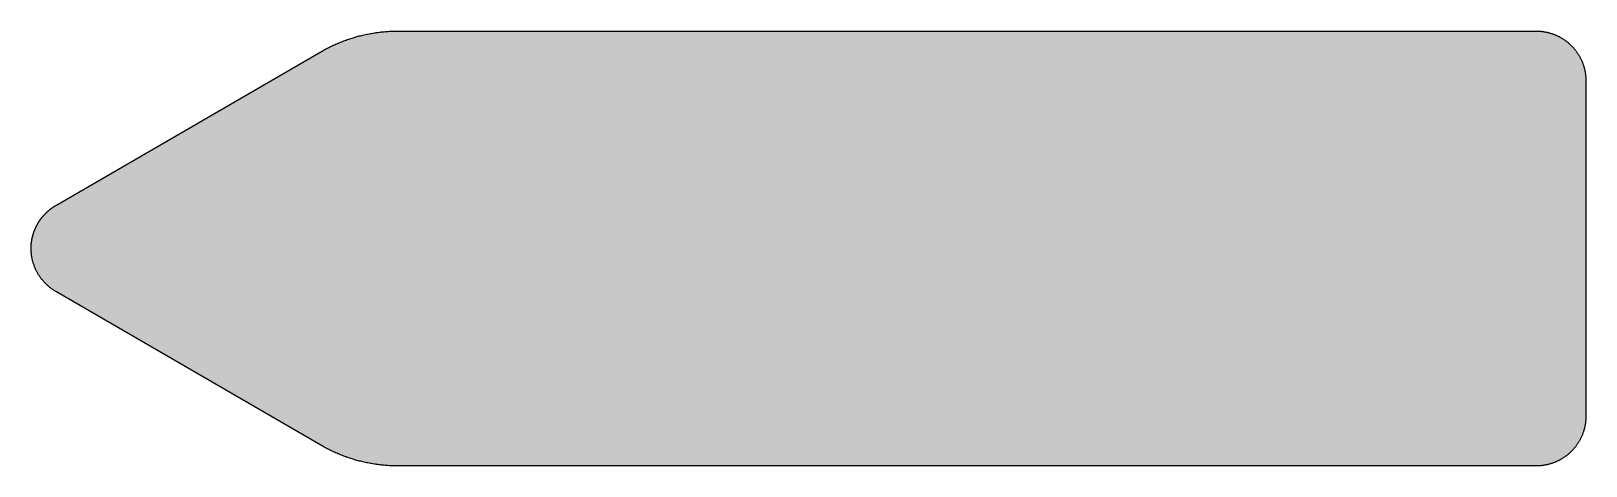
# Model space of a CAD drawing. Header units: millimetres. Extents: x 0 to 441, y 0 to 123.
import ezdxf

# ---------------------------------------------------------------- set-up
doc = ezdxf.new("R2010")
doc.units = ezdxf.units.MM

msp = doc.modelspace()

# ---------------------------------------------------------------- hatches: boundary and pattern name
msp.add_hatch(color=40).paths.add_polyline_path([(426.8611, 123.4722), (427.035, 123.4694), (427.2102, 123.4669), (427.3855, 123.4618), (427.5607, 123.4542), (427.7335, 123.444), (427.9087, 123.4313), (428.0814, 123.4186), (428.2542, 123.4008), (428.4269, 123.383), (428.5996, 123.3627), (428.7723, 123.3399), (428.9425, 123.317), (429.1152, 123.2891), (429.2854, 123.2611), (429.4556, 123.2306), (429.6258, 123.1976), (429.7959, 123.1621), (429.9636, 123.1265), (430.1312, 123.0859), (430.2989, 123.0452), (430.4665, 123.002), (430.6316, 122.9563), (430.7992, 122.9106), (430.9643, 122.8598), (431.1294, 122.809), (431.292, 122.7557), (431.4546, 122.7023), (431.6171, 122.6439), (431.7797, 122.5855), (431.9397, 122.5245), (432.0997, 122.461), (432.2597, 122.3975), (432.4172, 122.3289), (432.5772, 122.2604), (432.7322, 122.1892), (432.8897, 122.1181), (433.0446, 122.0445), (433.1995, 121.9683), (433.3519, 121.8895), (433.5043, 121.8082), (433.6567, 121.727), (433.8066, 121.6431), (433.9565, 121.5568), (434.1038, 121.4679), (434.2511, 121.379), (434.3984, 121.2875), (434.5432, 121.1961), (434.688, 121.0996), (434.8328, 121.0031), (434.975, 120.904), (435.1147, 120.8049), (435.2544, 120.7008), (435.3941, 120.5992), (435.5313, 120.4925), (435.6684, 120.3858), (435.803, 120.2766), (435.9377, 120.1649), (436.0697, 120.0506), (436.2018, 119.9363), (436.3314, 119.8194), (436.4609, 119.7026), (436.5879, 119.5832), (436.7124, 119.4613), (436.8394, 119.3394), (436.9613, 119.2124), (437.0832, 119.0879), (437.2026, 118.9609), (437.3194, 118.8314), (437.4363, 118.7018), (437.5506, 118.5697), (437.6649, 118.4377), (437.7766, 118.303), (437.8858, 118.1684), (437.9925, 118.0313), (438.0992, 117.8941), (438.2008, 117.7544), (438.3049, 117.6147), (438.404, 117.475), (438.5031, 117.3328), (438.5996, 117.188), (438.6961, 117.0432), (438.7875, 116.8984), (438.879, 116.7511), (438.9679, 116.6038), (439.0568, 116.4565), (439.1431, 116.3066), (439.227, 116.1567), (439.3082, 116.0043), (439.3895, 115.8519), (439.4683, 115.6995), (439.5445, 115.5446), (439.6181, 115.3897), (439.6892, 115.2322), (439.7604, 115.0772), (439.8289, 114.9172), (439.8975, 114.7597), (439.961, 114.5997), (440.0245, 114.4397), (440.0855, 114.2797), (440.1439, 114.1171), (440.2023, 113.9546), (440.2557, 113.792), (440.309, 113.6294), (440.3598, 113.4643), (440.4106, 113.2992), (440.4563, 113.1316), (440.502, 112.9665), (440.5452, 112.7989), (440.5859, 112.6312), (440.6265, 112.4636), (440.6621, 112.2959), (440.6976, 112.1258), (440.7306, 111.9556), (440.7611, 111.7854), (440.7891, 111.6152), (440.817, 111.4425), (440.8399, 111.2723), (440.8627, 111.0996), (440.883, 110.9269), (440.9008, 110.7542), (440.9186, 110.5814), (440.9313, 110.4087), (440.944, 110.2335), (440.9542, 110.0607), (440.9618, 109.8855), (440.9669, 109.7102), (440.9694, 109.535), (440.9719, 109.3597), (440.9722, 14.1111), (440.9694, 13.9344), (440.9669, 13.7592), (440.9618, 13.5839), (440.9542, 13.4112), (440.944, 13.2359), (440.9313, 13.0607), (440.9186, 12.888), (440.9008, 12.7152), (440.883, 12.5425), (440.8627, 12.3698), (440.8399, 12.1971), (440.817, 12.0269), (440.7891, 11.8542), (440.7611, 11.684), (440.7306, 11.5138), (440.6976, 11.3436), (440.6621, 11.176), (440.6265, 11.0058), (440.5859, 10.8382), (440.5452, 10.6705), (440.502, 10.5029), (440.4563, 10.3378), (440.4106, 10.1702), (440.3598, 10.0051), (440.309, 9.8425), (440.2557, 9.6774), (440.2023, 9.5148), (440.1439, 9.3523), (440.0855, 9.1897), (440.0245, 9.0297), (439.961, 8.8697), (439.8975, 8.7097), (439.8289, 8.5522), (439.7604, 8.3947), (439.6892, 8.2372), (439.6181, 8.0797), (439.5445, 7.9248), (439.4683, 7.7699), (439.3895, 7.6175), (439.3082, 7.4651), (439.227, 7.3127), (439.1431, 7.1628), (439.0568, 7.0129), (438.9679, 6.8656), (438.879, 6.7183), (438.7875, 6.571), (438.6961, 6.4262), (438.5996, 6.2814), (438.5031, 6.1366), (438.404, 5.9944), (438.3049, 5.8547), (438.2008, 5.715), (438.0992, 5.5753), (437.9925, 5.4381), (437.8858, 5.301), (437.7766, 5.1664), (437.6649, 5.0317), (437.5506, 4.8997), (437.4363, 4.7676), (437.3194, 4.638), (437.2026, 4.511), (437.0832, 4.3815), (436.9613, 4.257), (436.8394, 4.1326), (436.7124, 4.0081), (436.5879, 3.8862), (436.4609, 3.7668), (436.3314, 3.65), (436.2018, 3.5331), (436.0697, 3.4188), (435.9377, 3.3045), (435.803, 3.1953), (435.6684, 3.0861), (435.5313, 2.9769), (435.3941, 2.8727), (435.2544, 2.7686), (435.1147, 2.6645), (434.975, 2.5654), (434.8328, 2.4663), (434.688, 2.3698), (434.5432, 2.2733), (434.3984, 2.1819), (434.2511, 2.0904), (434.1038, 2.0015), (433.9565, 1.9126), (433.8066, 1.8263), (433.6567, 1.7424), (433.5043, 1.6612), (433.3519, 1.5799), (433.1995, 1.5037), (433.0446, 1.4275), (432.8897, 1.3513), (432.7322, 1.2802), (432.5772, 1.209), (432.4172, 1.1405), (432.2597, 1.0719), (432.0997, 1.0084), (431.9397, 0.9449), (431.7797, 0.8839), (431.6171, 0.8255), (431.4546, 0.7671), (431.292, 0.7137), (431.1294, 0.6604), (430.9643, 0.6096), (430.7992, 0.5588), (430.6316, 0.5131), (430.4665, 0.4674), (430.2989, 0.4242), (430.1312, 0.3835), (429.9636, 0.3454), (429.7959, 0.3073), (429.6258, 0.2718), (429.4556, 0.2388), (429.2854, 0.2083), (429.1152, 0.1803), (428.9425, 0.1524), (428.7723, 0.1295), (428.5996, 0.1067), (428.4269, 0.0864), (428.2542, 0.0686), (428.0814, 0.0508), (427.9087, 0.0381), (427.7335, 0.0254), (427.5607, 0.0152), (427.3855, 0.0076), (427.2102, 0.0025), (427.035, 0), (426.8597, 0), (104.0694, 0), (103.7082, 0), (103.3475, 0.0051), (102.9894, 0.0127), (102.6312, 0.0229), (102.2706, 0.0356), (101.9124, 0.0508), (101.5543, 0.0711), (101.1961, 0.094), (100.838, 0.1168), (100.4824, 0.1448), (100.1243, 0.1778), (99.7687, 0.2108), (99.4131, 0.2464), (99.0575, 0.287), (98.7019, 0.3302), (98.3463, 0.3734), (97.9932, 0.4216), (97.6376, 0.475), (97.2845, 0.5283), (96.9315, 0.5842), (96.581, 0.6452), (96.2279, 0.7061), (95.8774, 0.7722), (95.5269, 0.8407), (95.1763, 0.9119), (94.8284, 0.9855), (94.4804, 1.0617), (94.1324, 1.143), (93.7844, 1.2243), (93.4364, 1.3106), (93.091, 1.3995), (92.7456, 1.4884), (92.4027, 1.5824), (92.0598, 1.6789), (91.7169, 1.778), (91.374, 1.8821), (91.0336, 1.9863), (90.6932, 2.093), (90.3529, 2.2047), (90.0151, 2.319), (89.6772, 2.4333), (89.3394, 2.5527), (89.0041, 2.6746), (88.6689, 2.7991), (88.3361, 2.9261), (88.0034, 3.0556), (87.6706, 3.1877), (87.3404, 3.3249), (87.0102, 3.462), (86.68, 3.6043), (86.3524, 3.7465), (86.0273, 3.8938), (85.6996, 4.0411), (85.377, 4.1935), (85.0519, 4.3485), (84.7293, 4.506), (84.4093, 4.666), (84.0892, 4.8285), (83.7717, 4.9936), (83.4542, 5.1613), (83.1367, 5.3315), (82.8218, 5.5042), (82.5094, 5.682), (82.1969, 5.8598), (7.0556, 49.5155), (6.8504, 49.6341), (6.6497, 49.7561), (6.4516, 49.8831), (6.256, 50.0126), (6.063, 50.1421), (5.8725, 50.2793), (5.6845, 50.4165), (5.4966, 50.5562), (5.3137, 50.6984), (5.1333, 50.8457), (4.9581, 50.9956), (4.7828, 51.1454), (4.6101, 51.3004), (4.4399, 51.4579), (4.2748, 51.6153), (4.1097, 51.7779), (3.9497, 51.943), (3.7922, 52.1106), (3.6347, 52.2783), (3.4823, 52.451), (3.335, 52.6237), (3.1877, 52.8015), (3.0429, 52.9793), (2.9032, 53.1597), (2.7661, 53.3425), (2.6314, 53.528), (2.4994, 53.7134), (2.3724, 53.9039), (2.2454, 54.0944), (2.1234, 54.2874), (2.0041, 54.483), (1.8898, 54.6786), (1.778, 54.8792), (1.6662, 55.0799), (1.5621, 55.2806), (1.458, 55.4863), (1.3589, 55.6895), (1.2624, 55.8978), (1.1684, 56.1061), (1.0795, 56.3169), (0.9931, 56.5302), (0.9119, 56.7436), (0.8306, 56.957), (0.7569, 57.1754), (0.6833, 57.3913), (0.6147, 57.6123), (0.5486, 57.8307), (0.4877, 58.0542), (0.4293, 58.2752), (0.3734, 58.4987), (0.3226, 58.7248), (0.2769, 58.9509), (0.2311, 59.1795), (0.193, 59.4055), (0.1549, 59.6367), (0.1219, 59.8653), (0.094, 60.0964), (0.0686, 60.3275), (0.0483, 60.5612), (0.0305, 60.7949), (0.0152, 61.0286), (0.0076, 61.2623), (0, 61.4985), (0, 61.7347), (0, 61.8515), (0, 61.9658), (0.0025, 62.0827), (0.0076, 62.1995), (0.0102, 62.3138), (0.0152, 62.4307), (0.0229, 62.545), (0.0279, 62.6618), (0.0381, 62.7761), (0.0457, 62.8929), (0.0559, 63.0072), (0.066, 63.1215), (0.0787, 63.2358), (0.0914, 63.3527), (0.1041, 63.467), (0.1194, 63.5813), (0.1346, 63.6956), (0.1524, 63.8099), (0.1702, 63.9242), (0.188, 64.0359), (0.2057, 64.1502), (0.2261, 64.2645), (0.2489, 64.3763), (0.2692, 64.4906), (0.2921, 64.6024), (0.3175, 64.7167), (0.3429, 64.8284), (0.3683, 64.9402), (0.3937, 65.0519), (0.4216, 65.1637), (0.4496, 65.2755), (0.4801, 65.3872), (0.5105, 65.499), (0.541, 65.6082), (0.574, 65.72), (0.6071, 65.8292), (0.6401, 65.9409), (0.6756, 66.0502), (0.7112, 66.1594), (0.7468, 66.2686), (0.7849, 66.3778), (0.823, 66.487), (0.8611, 66.5937), (0.9017, 66.7029), (0.9423, 66.8096), (0.9855, 66.9163), (1.0287, 67.0255), (1.0719, 67.1322), (1.1151, 67.2389), (1.1608, 67.343), (1.2065, 67.4497), (1.2548, 67.5538), (1.303, 67.6605), (1.3513, 67.7647), (1.4021, 67.8688), (1.4529, 67.9729), (1.5037, 68.0771), (1.557, 68.1787), (1.6104, 68.2828), (1.6637, 68.3844), (1.7196, 68.486), (1.7755, 68.5876), (1.8313, 68.6892), (1.8898, 68.7908), (1.9482, 68.8899), (2.0066, 68.9915), (2.0676, 69.0905), (2.1285, 69.1896), (2.1895, 69.2861), (2.253, 69.3852), (2.3139, 69.4817), (2.38, 69.5782), (2.4435, 69.6722), (2.5095, 69.7687), (2.5756, 69.8627), (2.6416, 69.9567), (2.7102, 70.0507), (2.7788, 70.1446), (2.8473, 70.2361), (2.9185, 70.3275), (2.987, 70.419), (3.0582, 70.5104), (3.1318, 70.5993), (3.2029, 70.6907), (3.2766, 70.7771), (3.3528, 70.866), (3.4265, 70.9549), (3.5027, 71.0413), (3.5789, 71.1276), (3.6551, 71.214), (3.7338, 71.2978), (3.8125, 71.3816), (3.8913, 71.4654), (3.97, 71.5493), (4.0513, 71.6305), (4.1326, 71.7118), (4.2139, 71.7931), (4.2951, 71.8744), (4.379, 71.9531), (4.4628, 72.0319), (4.5466, 72.1106), (4.633, 72.1893), (4.7168, 72.2655), (4.8031, 72.3417), (4.8895, 72.4179), (4.9784, 72.4941), (5.0673, 72.5678), (5.1562, 72.6415), (5.2451, 72.7126), (5.334, 72.7862), (5.4254, 72.8574), (5.5169, 72.9285), (5.6083, 72.9971), (5.6998, 73.0656), (5.7937, 73.1342), (5.8877, 73.2028), (5.9817, 73.2688), (6.0757, 73.3349), (6.1722, 73.4009), (6.2662, 73.467), (6.3627, 73.5305), (6.4618, 73.594), (6.5583, 73.6549), (6.6573, 73.7159), (6.7539, 73.7768), (6.8555, 73.8378), (6.9545, 73.8962), (7.0536, 73.9546), (82.1972, 117.6115), (82.5094, 117.79), (82.8218, 117.9652), (83.1367, 118.1379), (83.4542, 118.3081), (83.7717, 118.4758), (84.0892, 118.6409), (84.4093, 118.8034), (84.7293, 118.9634), (85.0519, 119.1209), (85.377, 119.2759), (85.6996, 119.4283), (86.0273, 119.5756), (86.3524, 119.7229), (86.68, 119.8677), (87.0102, 120.0074), (87.3404, 120.1445), (87.6706, 120.2817), (88.0034, 120.4138), (88.3361, 120.5433), (88.6689, 120.6703), (89.0041, 120.7948), (89.3394, 120.9167), (89.6772, 121.0361), (90.0151, 121.1529), (90.3529, 121.2647), (90.6932, 121.3764), (91.0336, 121.4831), (91.374, 121.5873), (91.7169, 121.6914), (92.0598, 121.7905), (92.4027, 121.887), (92.7456, 121.981), (93.091, 122.0724), (93.4364, 122.1588), (93.7844, 122.2451), (94.1324, 122.3264), (94.4804, 122.4077), (94.8284, 122.4839), (95.1763, 122.5575), (95.5269, 122.6287), (95.8774, 122.6972), (96.2279, 122.7633), (96.581, 122.8242), (96.9315, 122.8852), (97.2845, 122.9411), (97.6376, 122.997), (97.9932, 123.0478), (98.3463, 123.096), (98.7019, 123.1392), (99.0575, 123.1824), (99.4131, 123.223), (99.7687, 123.2586), (100.1243, 123.2916), (100.4824, 123.3246), (100.838, 123.3526), (101.1961, 123.3754), (101.5543, 123.3983), (101.9124, 123.4186), (102.2706, 123.4338), (102.6312, 123.4465), (102.9894, 123.4567), (103.3475, 123.4643), (103.7082, 123.4694), (104.0689, 123.4719)])
h = msp.add_hatch(color=59)
h.paths.add_polyline_path([(426.8611, 119.9444), (427.134, 119.9388), (427.4033, 119.9286), (427.675, 119.9134), (427.9417, 119.888), (428.2084, 119.8575), (428.4726, 119.822), (428.7342, 119.7788), (428.9933, 119.728), (429.2498, 119.6721), (429.5038, 119.6111), (429.7578, 119.5426), (430.0068, 119.4664), (430.2557, 119.3876), (430.4995, 119.3013), (430.7408, 119.2098), (430.9796, 119.1108), (431.2158, 119.0092), (431.4495, 118.8999), (431.6781, 118.7856), (431.9041, 118.6663), (432.1277, 118.5418), (432.3486, 118.4123), (432.5645, 118.2751), (432.7779, 118.1354), (432.9862, 117.9906), (433.1919, 117.8408), (433.3951, 117.6858), (433.5932, 117.5258), (433.7863, 117.3632), (433.9768, 117.1931), (434.1622, 117.0203), (434.3425, 116.8425), (434.5203, 116.6622), (434.6931, 116.4768), (434.8632, 116.2863), (435.0258, 116.0932), (435.1858, 115.8951), (435.3408, 115.6919), (435.4906, 115.4862), (435.6354, 115.2779), (435.7751, 115.0645), (435.9123, 114.8486), (436.0418, 114.6277), (436.1663, 114.4041), (436.2856, 114.1781), (436.3999, 113.9495), (436.5092, 113.7158), (436.6108, 113.4796), (436.7098, 113.2408), (436.8013, 112.9995), (436.8876, 112.7557), (436.9664, 112.5068), (437.0426, 112.2578), (437.1111, 112.0038), (437.1721, 111.7498), (437.228, 111.4933), (437.2788, 111.2342), (437.322, 110.9726), (437.3575, 110.7084), (437.388, 110.4417), (437.4134, 110.175), (437.4286, 109.9033), (437.4388, 109.634), (437.4439, 109.3597), (437.4444, 14.1111), (437.4388, 13.8379), (437.4286, 13.5661), (437.4134, 13.2944), (437.388, 13.0277), (437.3575, 12.761), (437.322, 12.4968), (437.2788, 12.2352), (437.228, 11.9761), (437.1721, 11.7196), (437.1111, 11.4656), (437.0426, 11.2116), (436.9664, 10.9626), (436.8876, 10.7163), (436.8013, 10.4699), (436.7098, 10.2286), (436.6108, 9.9898), (436.5092, 9.7536), (436.3999, 9.5225), (436.2856, 9.2913), (436.1663, 9.0653), (436.0418, 8.8417), (435.9123, 8.6208), (435.7751, 8.4049), (435.6354, 8.1915), (435.4906, 7.9832), (435.3408, 7.7775), (435.1858, 7.5768), (435.0258, 7.3787), (434.8632, 7.1831), (434.6931, 6.9926), (434.5203, 6.8072), (434.3425, 6.6269), (434.1622, 6.4491), (433.9768, 6.2763), (433.7863, 6.1062), (433.5932, 5.9436), (433.3951, 5.7836), (433.1919, 5.6286), (432.9862, 5.4788), (432.7779, 5.334), (432.5645, 5.1943), (432.3486, 5.0597), (432.1277, 4.9276), (431.9041, 4.8031), (431.6781, 4.6838), (431.4495, 4.5695), (431.2158, 4.4602), (430.9796, 4.3586), (430.7408, 4.2596), (430.4995, 4.1681), (430.2557, 4.0818), (430.0068, 4.003), (429.7578, 3.9268), (429.5038, 3.8608), (429.2498, 3.7973), (428.9933, 3.7414), (428.7342, 3.6906), (428.4726, 3.6474), (428.2084, 3.6119), (427.9417, 3.5814), (427.675, 3.5585), (427.4033, 3.5408), (427.134, 3.5306), (426.8597, 3.5255), (104.0694, 3.5278), (103.7361, 3.5281), (103.4059, 3.5331), (103.0757, 3.5382), (102.7455, 3.5484), (102.4153, 3.5611), (102.0877, 3.5763), (101.7575, 3.5941), (101.4273, 3.6144), (101.0996, 3.6373), (100.7694, 3.6627), (100.4418, 3.6906), (100.1141, 3.7211), (99.7864, 3.7541), (99.4613, 3.7922), (99.1337, 3.8303), (98.8085, 3.871), (98.4809, 3.9167), (98.1558, 3.9624), (97.8306, 4.0132), (97.5081, 4.064), (97.1829, 4.1199), (96.8604, 4.1783), (96.5378, 4.2367), (96.2152, 4.3002), (95.8926, 4.3663), (95.5726, 4.4348), (95.2525, 4.5034), (94.9325, 4.5771), (94.6125, 4.6533), (94.295, 4.732), (93.9775, 4.8133), (93.66, 4.8971), (93.3425, 4.9835), (93.0275, 5.0724), (92.7125, 5.1638), (92.3976, 5.2578), (92.0826, 5.3543), (91.7702, 5.4534), (91.4578, 5.555), (91.1479, 5.6591), (90.8355, 5.7658), (90.5281, 5.875), (90.2183, 5.9868), (89.9109, 6.1011), (89.6036, 6.2179), (89.2962, 6.3373), (88.9914, 6.4592), (88.6866, 6.5837), (88.3844, 6.7107), (88.0821, 6.8402), (87.7799, 6.9723), (87.4801, 7.1069), (87.1804, 7.2441), (86.8832, 7.3838), (86.5861, 7.526), (86.2889, 7.6683), (85.9942, 7.8156), (85.6996, 7.9654), (85.4075, 8.1178), (85.1154, 8.2728), (84.8258, 8.4303), (84.5363, 8.5877), (84.2467, 8.7503), (83.9597, 8.9154), (8.8194, 52.5709), (8.6665, 52.6593), (8.5141, 52.7507), (8.3668, 52.8447), (8.2194, 52.9438), (8.0747, 53.0403), (7.9299, 53.1419), (7.7902, 53.246), (7.6505, 53.3502), (7.5133, 53.4594), (7.3787, 53.5686), (7.2441, 53.6804), (7.1145, 53.7947), (6.985, 53.909), (6.858, 54.0258), (6.7335, 54.1452), (6.6091, 54.2671), (6.4897, 54.3916), (6.3703, 54.516), (6.2535, 54.643), (6.1392, 54.7726), (6.0274, 54.9021), (5.9182, 55.0342), (5.8115, 55.1688), (5.7048, 55.3034), (5.6007, 55.4406), (5.5016, 55.5803), (5.4026, 55.72), (5.3061, 55.8622), (5.2121, 56.0045), (5.1206, 56.1492), (5.0317, 56.2966), (4.9454, 56.4439), (4.859, 56.5912), (4.7777, 56.7436), (4.699, 56.8935), (4.6203, 57.0484), (4.5466, 57.2008), (4.4755, 57.3583), (4.4044, 57.5132), (4.3383, 57.6707), (4.2723, 57.8307), (4.2113, 57.9907), (4.1504, 58.1533), (4.0945, 58.3133), (4.0411, 58.4784), (3.9878, 58.641), (3.9395, 58.8061), (3.8938, 58.9737), (3.8481, 59.1414), (3.8075, 59.309), (3.7694, 59.4766), (3.7338, 59.6468), (3.7008, 59.817), (3.6703, 59.9872), (3.6449, 60.1599), (3.6195, 60.3326), (3.5992, 60.5053), (3.5789, 60.6806), (3.5636, 60.8533), (3.5509, 61.0286), (3.5408, 61.2064), (3.5331, 61.3816), (3.5281, 61.5569), (3.5255, 61.7347), (3.5281, 61.9125), (3.5331, 62.0878), (3.5408, 62.2656), (3.5509, 62.4408), (3.5636, 62.6161), (3.5789, 62.7888), (3.5992, 62.9641), (3.6195, 63.1368), (3.6449, 63.3095), (3.6703, 63.4822), (3.7008, 63.6524), (3.7338, 63.8226), (3.7694, 63.9928), (3.8075, 64.1604), (3.8481, 64.328), (3.8938, 64.4957), (3.9395, 64.6633), (3.9878, 64.8284), (4.0411, 64.991), (4.0945, 65.1561), (4.1504, 65.3186), (4.2113, 65.4787), (4.2723, 65.6387), (4.3383, 65.7987), (4.4044, 65.9562), (4.4755, 66.1137), (4.5466, 66.2686), (4.6203, 66.4235), (4.699, 66.5759), (4.7777, 66.7283), (4.859, 66.8782), (4.9454, 67.0255), (5.0317, 67.1754), (5.1206, 67.3202), (5.2121, 67.4649), (5.3061, 67.6097), (5.4026, 67.7494), (5.5016, 67.8917), (5.6007, 68.0288), (5.7048, 68.166), (5.8115, 68.3006), (5.9182, 68.4352), (6.0274, 68.5673), (6.1392, 68.6994), (6.2535, 68.8264), (6.3703, 68.9534), (6.4897, 69.0778), (6.6091, 69.2023), (6.7335, 69.3242), (6.858, 69.4436), (6.985, 69.5604), (7.1145, 69.6773), (7.2441, 69.789), (7.3787, 69.9008), (7.5133, 70.01), (7.6505, 70.1192), (7.7902, 70.2234), (7.9299, 70.3275), (8.0747, 70.4291), (8.2194, 70.5282), (8.3668, 70.6247), (8.5141, 70.7187), (8.6665, 70.8101), (8.8189, 70.899), (83.9611, 114.5565), (84.2467, 114.7191), (84.5363, 114.8817), (84.8258, 115.0417), (85.1154, 115.1966), (85.4075, 115.3516), (85.6996, 115.504), (85.9942, 115.6538), (86.2889, 115.8011), (86.5861, 115.9459), (86.8832, 116.0856), (87.1804, 116.2253), (87.4801, 116.3625), (87.7799, 116.4971), (88.0821, 116.6292), (88.3844, 116.7587), (88.6866, 116.8857), (88.9914, 117.0102), (89.2962, 117.1321), (89.6036, 117.2515), (89.9109, 117.3683), (90.2183, 117.4826), (90.5281, 117.5944), (90.8355, 117.7036), (91.1479, 117.8103), (91.4578, 117.9144), (91.7702, 118.016), (92.0826, 118.1151), (92.3976, 118.2116), (92.7125, 118.3056), (93.0275, 118.397), (93.3425, 118.4859), (93.66, 118.5723), (93.9775, 118.6561), (94.295, 118.7374), (94.6125, 118.8161), (94.9325, 118.8923), (95.2525, 118.966), (95.5726, 119.0346), (95.8926, 119.1031), (96.2152, 119.1692), (96.5378, 119.2327), (96.8604, 119.2911), (97.1829, 119.3495), (97.5081, 119.4054), (97.8306, 119.4562), (98.1558, 119.507), (98.4809, 119.5527), (98.8085, 119.5984), (99.1337, 119.6391), (99.4613, 119.6772), (99.7864, 119.7153), (100.1141, 119.7483), (100.4418, 119.7788), (100.7694, 119.8067), (101.0996, 119.8347), (101.4273, 119.8575), (101.7575, 119.8778), (102.0877, 119.8931), (102.4153, 119.9083), (102.7455, 119.921), (103.0757, 119.9312), (103.4059, 119.9388), (103.7361, 119.9413), (104.0689, 119.9439)])
h.paths.add_polyline_path([(426.8611, 114.6528), (426.9969, 114.6505), (427.1315, 114.6454), (427.2661, 114.6353), (427.4007, 114.6251), (427.5328, 114.6099), (427.6649, 114.5896), (427.797, 114.5692), (427.9265, 114.5438), (428.056, 114.5159), (428.183, 114.4854), (428.3075, 114.4499), (428.4345, 114.4143), (428.5564, 114.3737), (428.6783, 114.3305), (428.8003, 114.2848), (428.9196, 114.2365), (429.0365, 114.1832), (429.1533, 114.1298), (429.2702, 114.0714), (429.3819, 114.013), (429.4937, 113.9495), (429.6029, 113.886), (429.7121, 113.8174), (429.8188, 113.7488), (429.9229, 113.6752), (430.0271, 113.6015), (430.1261, 113.5228), (430.2252, 113.444), (430.3217, 113.3602), (430.4182, 113.2764), (430.5097, 113.19), (430.6011, 113.1011), (430.69, 113.0097), (430.7764, 112.9182), (430.8602, 112.8217), (430.944, 112.7252), (431.0228, 112.6261), (431.1015, 112.5271), (431.1752, 112.4229), (431.2488, 112.3188), (431.3174, 112.2121), (431.386, 112.1029), (431.4495, 111.9937), (431.513, 111.8819), (431.5714, 111.7702), (431.6298, 111.6533), (431.6832, 111.5365), (431.7365, 111.4196), (431.7848, 111.3003), (431.8305, 111.1783), (431.8737, 111.0564), (431.9143, 110.9345), (431.9499, 110.8075), (431.9854, 110.683), (432.0159, 110.556), (432.0438, 110.4265), (432.0692, 110.297), (432.0896, 110.1649), (432.1099, 110.0328), (432.1251, 109.9007), (432.1353, 109.7661), (432.1454, 109.6315), (432.1505, 109.4969), (432.1505, 109.3597), (432.1528, 14.1111), (432.1505, 13.9725), (432.1454, 13.8379), (432.1353, 13.7033), (432.1251, 13.5687), (432.1099, 13.4366), (432.0896, 13.3045), (432.0692, 13.1724), (432.0438, 13.0429), (432.0159, 12.9159), (431.9854, 12.7864), (431.9499, 12.6619), (431.9143, 12.5349), (431.8737, 12.413), (431.8305, 12.2911), (431.7848, 12.1691), (431.7365, 12.0498), (431.6832, 11.9329), (431.6298, 11.8161), (431.5714, 11.7018), (431.513, 11.5875), (431.4495, 11.4757), (431.386, 11.3665), (431.3174, 11.2573), (431.2488, 11.1506), (431.1752, 11.0465), (431.1015, 10.9449), (431.0228, 10.8433), (430.944, 10.7442), (430.8602, 10.6477), (430.7764, 10.5512), (430.69, 10.4597), (430.6011, 10.3683), (430.5097, 10.2794), (430.4182, 10.193), (430.3217, 10.1092), (430.2252, 10.0254), (430.1261, 9.9466), (430.0271, 9.8704), (429.9229, 9.7942), (429.8188, 9.7206), (429.7121, 9.652), (429.6029, 9.5834), (429.4937, 9.5199), (429.3819, 9.4564), (429.2702, 9.398), (429.1533, 9.3396), (429.0365, 9.2862), (428.9196, 9.2329), (428.8003, 9.1846), (428.6783, 9.1389), (428.5564, 9.0957), (428.4345, 9.0551), (428.3075, 9.0195), (428.183, 8.984), (428.056, 8.9535), (427.9265, 8.9256), (427.797, 8.9002), (427.6649, 8.8798), (427.5328, 8.8595), (427.4007, 8.8443), (427.2661, 8.8341), (427.1315, 8.824), (426.9969, 8.8189), (426.8597, 8.8189), (104.0694, 8.8194), (103.7819, 8.8189), (103.4948, 8.824), (103.2078, 8.829), (102.9208, 8.8367), (102.6338, 8.8468), (102.3468, 8.8595), (102.0623, 8.8748), (101.7753, 8.8925), (101.4908, 8.9129), (101.2038, 8.9357), (100.9193, 8.9611), (100.6348, 8.9865), (100.3503, 9.017), (100.0658, 9.0475), (99.7839, 9.083), (99.4994, 9.1186), (99.2175, 9.1567), (98.9355, 9.1973), (98.6536, 9.2405), (98.3717, 9.2862), (98.0897, 9.3345), (97.8078, 9.3828), (97.5284, 9.4361), (97.249, 9.4894), (96.9696, 9.5479), (96.6902, 9.6063), (96.4133, 9.6672), (96.1339, 9.7307), (95.8571, 9.7968), (95.5802, 9.8654), (95.3033, 9.9365), (95.029, 10.0076), (94.7547, 10.0838), (94.4804, 10.16), (94.2061, 10.2387), (93.9343, 10.32), (93.66, 10.4038), (93.3882, 10.4902), (93.1189, 10.5791), (92.8472, 10.6705), (92.5779, 10.762), (92.3087, 10.8585), (92.042, 10.955), (91.7727, 11.0541), (91.506, 11.1557), (91.2419, 11.2598), (90.9752, 11.364), (90.711, 11.4732), (90.4494, 11.5824), (90.1852, 11.6967), (89.9236, 11.811), (89.6645, 11.9278), (89.4029, 12.0472), (89.1438, 12.1666), (88.8873, 12.2911), (88.6282, 12.4155), (88.3717, 12.5451), (88.1177, 12.6746), (87.8637, 12.8067), (87.6097, 12.9413), (87.3582, 13.0759), (87.1068, 13.2156), (86.8553, 13.3553), (86.6064, 13.4976), (11.4653, 57.1528), (11.3868, 57.1957), (11.3132, 57.2414), (11.237, 57.2897), (11.1633, 57.338), (11.0922, 57.3862), (11.0211, 57.437), (10.9499, 57.4904), (10.8814, 57.5412), (10.8128, 57.597), (10.7442, 57.6504), (10.6782, 57.7063), (10.6121, 57.7647), (10.5461, 57.8206), (10.4826, 57.879), (10.4216, 57.9399), (10.3607, 58.0009), (10.2997, 58.0619), (10.2413, 58.1254), (10.1829, 58.1889), (10.1244, 58.2524), (10.0686, 58.3184), (10.0127, 58.3844), (9.9593, 58.4505), (9.9085, 58.5191), (9.8552, 58.5876), (9.8044, 58.6562), (9.7561, 58.7273), (9.7079, 58.7985), (9.6622, 58.8696), (9.6139, 58.9407), (9.5707, 59.0144), (9.5275, 59.088), (9.4844, 59.1642), (9.4437, 59.2379), (9.4031, 59.3141), (9.365, 59.3903), (9.3294, 59.469), (9.2913, 59.5452), (9.2583, 59.624), (9.2227, 59.7027), (9.1923, 59.7814), (9.1592, 59.8627), (9.1313, 59.944), (9.1008, 60.0253), (9.0754, 60.1066), (9.05, 60.1878), (9.0246, 60.2717), (9.0018, 60.3529), (8.9789, 60.4368), (8.9586, 60.5206), (8.9408, 60.6069), (8.923, 60.6908), (8.9052, 60.7771), (8.89, 60.8609), (8.8773, 60.9473), (8.8646, 61.0337), (8.8544, 61.12), (8.8443, 61.2064), (8.8367, 61.2953), (8.829, 61.3816), (8.824, 61.4705), (8.8214, 61.5569), (8.8189, 61.6458), (8.8189, 61.7347), (8.8189, 61.8236), (8.8214, 61.9125), (8.824, 61.9989), (8.829, 62.0878), (8.8367, 62.1741), (8.8443, 62.263), (8.8544, 62.3494), (8.8646, 62.4357), (8.8773, 62.5221), (8.89, 62.6085), (8.9052, 62.6948), (8.923, 62.7786), (8.9408, 62.8625), (8.9586, 62.9488), (8.9789, 63.0326), (9.0018, 63.1165), (9.0246, 63.1977), (9.05, 63.2816), (9.0754, 63.3628), (9.1008, 63.4441), (9.1313, 63.5254), (9.1592, 63.6067), (9.1923, 63.688), (9.2227, 63.7667), (9.2583, 63.8454), (9.2913, 63.9242), (9.3294, 64.0004), (9.365, 64.0791), (9.4031, 64.1553), (9.4437, 64.2315), (9.4844, 64.3052), (9.5275, 64.3814), (9.5707, 64.455), (9.6139, 64.5287), (9.6622, 64.5998), (9.7079, 64.6709), (9.7561, 64.7421), (9.8044, 64.8132), (9.8552, 64.8818), (9.9085, 64.9503), (9.9593, 65.0189), (10.0127, 65.085), (10.0686, 65.151), (10.1244, 65.217), (10.1829, 65.2805), (10.2413, 65.344), (10.2997, 65.4075), (10.3607, 65.4685), (10.4216, 65.5295), (10.4826, 65.5904), (10.5461, 65.6488), (10.6121, 65.7073), (10.6782, 65.7631), (10.7442, 65.819), (10.8128, 65.8724), (10.8814, 65.9282), (10.9499, 65.979), (11.0211, 66.0324), (11.0922, 66.0832), (11.1633, 66.1314), (11.237, 66.1797), (11.3132, 66.228), (11.3868, 66.2737), (11.463, 66.3194), (86.6069, 109.9728), (86.8553, 110.1141), (87.1068, 110.2538), (87.3582, 110.3935), (87.6097, 110.5306), (87.8637, 110.6627), (88.1177, 110.7948), (88.3717, 110.9243), (88.6282, 111.0539), (88.8873, 111.1783), (89.1438, 111.3028), (89.4029, 111.4222), (89.6645, 111.5416), (89.9236, 111.6584), (90.1852, 111.7727), (90.4494, 111.887), (90.711, 111.9962), (90.9752, 112.1054), (91.2419, 112.2096), (91.506, 112.3137), (91.7727, 112.4153), (92.042, 112.5144), (92.3087, 112.6134), (92.5779, 112.7074), (92.8472, 112.7989), (93.1189, 112.8903), (93.3882, 112.9792), (93.66, 113.0656), (93.9343, 113.1494), (94.2061, 113.2307), (94.4804, 113.3094), (94.7547, 113.3856), (95.029, 113.4618), (95.3033, 113.5329), (95.5802, 113.604), (95.8571, 113.6726), (96.1339, 113.7387), (96.4133, 113.8022), (96.6902, 113.8631), (96.9696, 113.9215), (97.249, 113.98), (97.5284, 114.0333), (97.8078, 114.0866), (98.0897, 114.1349), (98.3717, 114.1832), (98.6536, 114.2289), (98.9355, 114.2721), (99.2175, 114.3127), (99.4994, 114.3508), (99.7839, 114.3889), (100.0658, 114.4219), (100.3503, 114.4524), (100.6348, 114.4829), (100.9193, 114.5083), (101.2038, 114.5337), (101.4908, 114.5565), (101.7753, 114.5769), (102.0623, 114.5946), (102.3468, 114.6099), (102.6338, 114.6226), (102.9208, 114.6327), (103.2078, 114.6404), (103.4948, 114.648), (103.7819, 114.6505), (104.0689, 114.6505)], flags=16)

# ---------------------------------------------------------------- linework, layer by layer
at = {"color": 40}
msp.add_lwpolyline([(426.8611, 123.4722), (427.035, 123.4694), (427.2102, 123.4669), (427.3855, 123.4618), (427.5607, 123.4542), (427.7335, 123.444), (427.9087, 123.4313), (428.0814, 123.4186), (428.2542, 123.4008), (428.4269, 123.383), (428.5996, 123.3627), (428.7723, 123.3399), (428.9425, 123.317), (429.1152, 123.2891), (429.2854, 123.2611), (429.4556, 123.2306), (429.6258, 123.1976), (429.7959, 123.1621), (429.9636, 123.1265), (430.1312, 123.0859), (430.2989, 123.0452), (430.4665, 123.002), (430.6316, 122.9563), (430.7992, 122.9106), (430.9643, 122.8598), (431.1294, 122.809), (431.292, 122.7557), (431.4546, 122.7023), (431.6171, 122.6439), (431.7797, 122.5855), (431.9397, 122.5245), (432.0997, 122.461), (432.2597, 122.3975), (432.4172, 122.3289), (432.5772, 122.2604), (432.7322, 122.1892), (432.8897, 122.1181), (433.0446, 122.0445), (433.1995, 121.9683), (433.3519, 121.8895), (433.5043, 121.8082), (433.6567, 121.727), (433.8066, 121.6431), (433.9565, 121.5568), (434.1038, 121.4679), (434.2511, 121.379), (434.3984, 121.2875), (434.5432, 121.1961), (434.688, 121.0996), (434.8328, 121.0031), (434.975, 120.904), (435.1147, 120.8049), (435.2544, 120.7008), (435.3941, 120.5992), (435.5313, 120.4925), (435.6684, 120.3858), (435.803, 120.2766), (435.9377, 120.1649), (436.0697, 120.0506), (436.2018, 119.9363), (436.3314, 119.8194), (436.4609, 119.7026), (436.5879, 119.5832), (436.7124, 119.4613), (436.8394, 119.3394), (436.9613, 119.2124), (437.0832, 119.0879), (437.2026, 118.9609), (437.3194, 118.8314), (437.4363, 118.7018), (437.5506, 118.5697), (437.6649, 118.4377), (437.7766, 118.303), (437.8858, 118.1684), (437.9925, 118.0313), (438.0992, 117.8941), (438.2008, 117.7544), (438.3049, 117.6147), (438.404, 117.475), (438.5031, 117.3328), (438.5996, 117.188), (438.6961, 117.0432), (438.7875, 116.8984), (438.879, 116.7511), (438.9679, 116.6038), (439.0568, 116.4565), (439.1431, 116.3066), (439.227, 116.1567), (439.3082, 116.0043), (439.3895, 115.8519), (439.4683, 115.6995), (439.5445, 115.5446), (439.6181, 115.3897), (439.6892, 115.2322), (439.7604, 115.0772), (439.8289, 114.9172), (439.8975, 114.7597), (439.961, 114.5997), (440.0245, 114.4397), (440.0855, 114.2797), (440.1439, 114.1171), (440.2023, 113.9546), (440.2557, 113.792), (440.309, 113.6294), (440.3598, 113.4643), (440.4106, 113.2992), (440.4563, 113.1316), (440.502, 112.9665), (440.5452, 112.7989), (440.5859, 112.6312), (440.6265, 112.4636), (440.6621, 112.2959), (440.6976, 112.1258), (440.7306, 111.9556), (440.7611, 111.7854), (440.7891, 111.6152), (440.817, 111.4425), (440.8399, 111.2723), (440.8627, 111.0996), (440.883, 110.9269), (440.9008, 110.7542), (440.9186, 110.5814), (440.9313, 110.4087), (440.944, 110.2335), (440.9542, 110.0607), (440.9618, 109.8855), (440.9669, 109.7102), (440.9694, 109.535), (440.9719, 109.3597), (440.9722, 14.1111), (440.9694, 13.9344), (440.9669, 13.7592), (440.9618, 13.5839), (440.9542, 13.4112), (440.944, 13.2359), (440.9313, 13.0607), (440.9186, 12.888), (440.9008, 12.7152), (440.883, 12.5425), (440.8627, 12.3698), (440.8399, 12.1971), (440.817, 12.0269), (440.7891, 11.8542), (440.7611, 11.684), (440.7306, 11.5138), (440.6976, 11.3436), (440.6621, 11.176), (440.6265, 11.0058), (440.5859, 10.8382), (440.5452, 10.6705), (440.502, 10.5029), (440.4563, 10.3378), (440.4106, 10.1702), (440.3598, 10.0051), (440.309, 9.8425), (440.2557, 9.6774), (440.2023, 9.5148), (440.1439, 9.3523), (440.0855, 9.1897), (440.0245, 9.0297), (439.961, 8.8697), (439.8975, 8.7097), (439.8289, 8.5522), (439.7604, 8.3947), (439.6892, 8.2372), (439.6181, 8.0797), (439.5445, 7.9248), (439.4683, 7.7699), (439.3895, 7.6175), (439.3082, 7.4651), (439.227, 7.3127), (439.1431, 7.1628), (439.0568, 7.0129), (438.9679, 6.8656), (438.879, 6.7183), (438.7875, 6.571), (438.6961, 6.4262), (438.5996, 6.2814), (438.5031, 6.1366), (438.404, 5.9944), (438.3049, 5.8547), (438.2008, 5.715), (438.0992, 5.5753), (437.9925, 5.4381), (437.8858, 5.301), (437.7766, 5.1664), (437.6649, 5.0317), (437.5506, 4.8997), (437.4363, 4.7676), (437.3194, 4.638), (437.2026, 4.511), (437.0832, 4.3815), (436.9613, 4.257), (436.8394, 4.1326), (436.7124, 4.0081), (436.5879, 3.8862), (436.4609, 3.7668), (436.3314, 3.65), (436.2018, 3.5331), (436.0697, 3.4188), (435.9377, 3.3045), (435.803, 3.1953), (435.6684, 3.0861), (435.5313, 2.9769), (435.3941, 2.8727), (435.2544, 2.7686), (435.1147, 2.6645), (434.975, 2.5654), (434.8328, 2.4663), (434.688, 2.3698), (434.5432, 2.2733), (434.3984, 2.1819), (434.2511, 2.0904), (434.1038, 2.0015), (433.9565, 1.9126), (433.8066, 1.8263), (433.6567, 1.7424), (433.5043, 1.6612), (433.3519, 1.5799), (433.1995, 1.5037), (433.0446, 1.4275), (432.8897, 1.3513), (432.7322, 1.2802), (432.5772, 1.209), (432.4172, 1.1405), (432.2597, 1.0719), (432.0997, 1.0084), (431.9397, 0.9449), (431.7797, 0.8839), (431.6171, 0.8255), (431.4546, 0.7671), (431.292, 0.7137), (431.1294, 0.6604), (430.9643, 0.6096), (430.7992, 0.5588), (430.6316, 0.5131), (430.4665, 0.4674), (430.2989, 0.4242), (430.1312, 0.3835), (429.9636, 0.3454), (429.7959, 0.3073), (429.6258, 0.2718), (429.4556, 0.2388), (429.2854, 0.2083), (429.1152, 0.1803), (428.9425, 0.1524), (428.7723, 0.1295), (428.5996, 0.1067), (428.4269, 0.0864), (428.2542, 0.0686), (428.0814, 0.0508), (427.9087, 0.0381), (427.7335, 0.0254), (427.5607, 0.0152), (427.3855, 0.0076), (427.2102, 0.0025), (427.035, 0), (426.8597, 0), (104.0694, 0), (103.7082, 0), (103.3475, 0.0051), (102.9894, 0.0127), (102.6312, 0.0229), (102.2706, 0.0356), (101.9124, 0.0508), (101.5543, 0.0711), (101.1961, 0.094), (100.838, 0.1168), (100.4824, 0.1448), (100.1243, 0.1778), (99.7687, 0.2108), (99.4131, 0.2464), (99.0575, 0.287), (98.7019, 0.3302), (98.3463, 0.3734), (97.9932, 0.4216), (97.6376, 0.475), (97.2845, 0.5283), (96.9315, 0.5842), (96.581, 0.6452), (96.2279, 0.7061), (95.8774, 0.7722), (95.5269, 0.8407), (95.1763, 0.9119), (94.8284, 0.9855), (94.4804, 1.0617), (94.1324, 1.143), (93.7844, 1.2243), (93.4364, 1.3106), (93.091, 1.3995), (92.7456, 1.4884), (92.4027, 1.5824), (92.0598, 1.6789), (91.7169, 1.778), (91.374, 1.8821), (91.0336, 1.9863), (90.6932, 2.093), (90.3529, 2.2047), (90.0151, 2.319), (89.6772, 2.4333), (89.3394, 2.5527), (89.0041, 2.6746), (88.6689, 2.7991), (88.3361, 2.9261), (88.0034, 3.0556), (87.6706, 3.1877), (87.3404, 3.3249), (87.0102, 3.462), (86.68, 3.6043), (86.3524, 3.7465), (86.0273, 3.8938), (85.6996, 4.0411), (85.377, 4.1935), (85.0519, 4.3485), (84.7293, 4.506), (84.4093, 4.666), (84.0892, 4.8285), (83.7717, 4.9936), (83.4542, 5.1613), (83.1367, 5.3315), (82.8218, 5.5042), (82.5094, 5.682), (82.1969, 5.8598), (7.0556, 49.5155), (6.8504, 49.6341), (6.6497, 49.7561), (6.4516, 49.8831), (6.256, 50.0126), (6.063, 50.1421), (5.8725, 50.2793), (5.6845, 50.4165), (5.4966, 50.5562), (5.3137, 50.6984), (5.1333, 50.8457), (4.9581, 50.9956), (4.7828, 51.1454), (4.6101, 51.3004), (4.4399, 51.4579), (4.2748, 51.6153), (4.1097, 51.7779), (3.9497, 51.943), (3.7922, 52.1106), (3.6347, 52.2783), (3.4823, 52.451), (3.335, 52.6237), (3.1877, 52.8015), (3.0429, 52.9793), (2.9032, 53.1597), (2.7661, 53.3425), (2.6314, 53.528), (2.4994, 53.7134), (2.3724, 53.9039), (2.2454, 54.0944), (2.1234, 54.2874), (2.0041, 54.483), (1.8898, 54.6786), (1.778, 54.8792), (1.6662, 55.0799), (1.5621, 55.2806), (1.458, 55.4863), (1.3589, 55.6895), (1.2624, 55.8978), (1.1684, 56.1061), (1.0795, 56.3169), (0.9931, 56.5302), (0.9119, 56.7436), (0.8306, 56.957), (0.7569, 57.1754), (0.6833, 57.3913), (0.6147, 57.6123), (0.5486, 57.8307), (0.4877, 58.0542), (0.4293, 58.2752), (0.3734, 58.4987), (0.3226, 58.7248), (0.2769, 58.9509), (0.2311, 59.1795), (0.193, 59.4055), (0.1549, 59.6367), (0.1219, 59.8653), (0.094, 60.0964), (0.0686, 60.3275), (0.0483, 60.5612), (0.0305, 60.7949), (0.0152, 61.0286), (0.0076, 61.2623), (0, 61.4985), (0, 61.7347), (0, 61.8515), (0, 61.9658), (0.0025, 62.0827), (0.0076, 62.1995), (0.0102, 62.3138), (0.0152, 62.4307), (0.0229, 62.545), (0.0279, 62.6618), (0.0381, 62.7761), (0.0457, 62.8929), (0.0559, 63.0072), (0.066, 63.1215), (0.0787, 63.2358), (0.0914, 63.3527), (0.1041, 63.467), (0.1194, 63.5813), (0.1346, 63.6956), (0.1524, 63.8099), (0.1702, 63.9242), (0.188, 64.0359), (0.2057, 64.1502), (0.2261, 64.2645), (0.2489, 64.3763), (0.2692, 64.4906), (0.2921, 64.6024), (0.3175, 64.7167), (0.3429, 64.8284), (0.3683, 64.9402), (0.3937, 65.0519), (0.4216, 65.1637), (0.4496, 65.2755), (0.4801, 65.3872), (0.5105, 65.499), (0.541, 65.6082), (0.574, 65.72), (0.6071, 65.8292), (0.6401, 65.9409), (0.6756, 66.0502), (0.7112, 66.1594), (0.7468, 66.2686), (0.7849, 66.3778), (0.823, 66.487), (0.8611, 66.5937), (0.9017, 66.7029), (0.9423, 66.8096), (0.9855, 66.9163), (1.0287, 67.0255), (1.0719, 67.1322), (1.1151, 67.2389), (1.1608, 67.343), (1.2065, 67.4497), (1.2548, 67.5538), (1.303, 67.6605), (1.3513, 67.7647), (1.4021, 67.8688), (1.4529, 67.9729), (1.5037, 68.0771), (1.557, 68.1787), (1.6104, 68.2828), (1.6637, 68.3844), (1.7196, 68.486), (1.7755, 68.5876), (1.8313, 68.6892), (1.8898, 68.7908), (1.9482, 68.8899), (2.0066, 68.9915), (2.0676, 69.0905), (2.1285, 69.1896), (2.1895, 69.2861), (2.253, 69.3852), (2.3139, 69.4817), (2.38, 69.5782), (2.4435, 69.6722), (2.5095, 69.7687), (2.5756, 69.8627), (2.6416, 69.9567), (2.7102, 70.0507), (2.7788, 70.1446), (2.8473, 70.2361), (2.9185, 70.3275), (2.987, 70.419), (3.0582, 70.5104), (3.1318, 70.5993), (3.2029, 70.6907), (3.2766, 70.7771), (3.3528, 70.866), (3.4265, 70.9549), (3.5027, 71.0413), (3.5789, 71.1276), (3.6551, 71.214), (3.7338, 71.2978), (3.8125, 71.3816), (3.8913, 71.4654), (3.97, 71.5493), (4.0513, 71.6305), (4.1326, 71.7118), (4.2139, 71.7931), (4.2951, 71.8744), (4.379, 71.9531), (4.4628, 72.0319), (4.5466, 72.1106), (4.633, 72.1893), (4.7168, 72.2655), (4.8031, 72.3417), (4.8895, 72.4179), (4.9784, 72.4941), (5.0673, 72.5678), (5.1562, 72.6415), (5.2451, 72.7126), (5.334, 72.7862), (5.4254, 72.8574), (5.5169, 72.9285), (5.6083, 72.9971), (5.6998, 73.0656), (5.7937, 73.1342), (5.8877, 73.2028), (5.9817, 73.2688), (6.0757, 73.3349), (6.1722, 73.4009), (6.2662, 73.467), (6.3627, 73.5305), (6.4618, 73.594), (6.5583, 73.6549), (6.6573, 73.7159), (6.7539, 73.7768), (6.8555, 73.8378), (6.9545, 73.8962), (7.0536, 73.9546), (82.1972, 117.6115), (82.5094, 117.79), (82.8218, 117.9652), (83.1367, 118.1379), (83.4542, 118.3081), (83.7717, 118.4758), (84.0892, 118.6409), (84.4093, 118.8034), (84.7293, 118.9634), (85.0519, 119.1209), (85.377, 119.2759), (85.6996, 119.4283), (86.0273, 119.5756), (86.3524, 119.7229), (86.68, 119.8677), (87.0102, 120.0074), (87.3404, 120.1445), (87.6706, 120.2817), (88.0034, 120.4138), (88.3361, 120.5433), (88.6689, 120.6703), (89.0041, 120.7948), (89.3394, 120.9167), (89.6772, 121.0361), (90.0151, 121.1529), (90.3529, 121.2647), (90.6932, 121.3764), (91.0336, 121.4831), (91.374, 121.5873), (91.7169, 121.6914), (92.0598, 121.7905), (92.4027, 121.887), (92.7456, 121.981), (93.091, 122.0724), (93.4364, 122.1588), (93.7844, 122.2451), (94.1324, 122.3264), (94.4804, 122.4077), (94.8284, 122.4839), (95.1763, 122.5575), (95.5269, 122.6287), (95.8774, 122.6972), (96.2279, 122.7633), (96.581, 122.8242), (96.9315, 122.8852), (97.2845, 122.9411), (97.6376, 122.997), (97.9932, 123.0478), (98.3463, 123.096), (98.7019, 123.1392), (99.0575, 123.1824), (99.4131, 123.223), (99.7687, 123.2586), (100.1243, 123.2916), (100.4824, 123.3246), (100.838, 123.3526), (101.1961, 123.3754), (101.5543, 123.3983), (101.9124, 123.4186), (102.2706, 123.4338), (102.6312, 123.4465), (102.9894, 123.4567), (103.3475, 123.4643), (103.7082, 123.4694), (104.0689, 123.4719), (426.8611, 123.4722)], dxfattribs=at)

doc.saveas('drawing.dxf')
